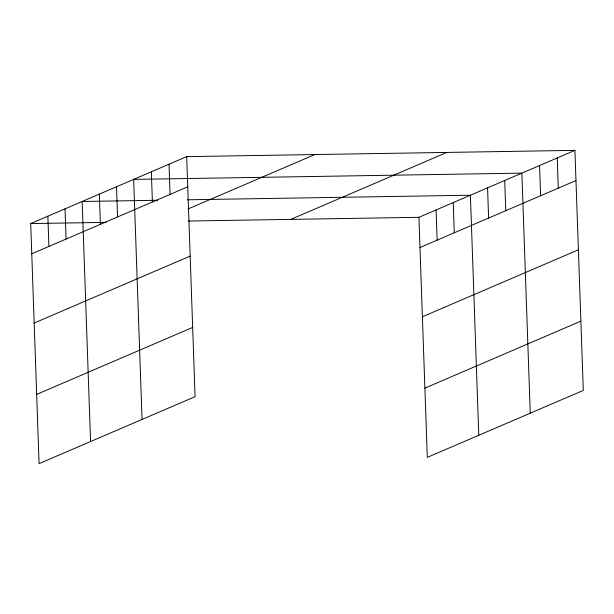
<?xml version="1.0" encoding="UTF-8"?>
<svg xmlns="http://www.w3.org/2000/svg" width="614" height="614" viewBox="0 0 614 614"><rect width="100%" height="100%" fill="white"/><g stroke="black" fill="none" stroke-linecap="round" stroke-linejoin="round"><path stroke-width="0.92" d="M186.694 156.624L195.083 396.682L39.081 463.639L30.7 223.58L186.694 156.624L574.919 150.361L583.3 390.42L427.306 457.376L418.917 217.318L574.919 150.361M31.751 253.782L187.754 186.817M187.984 208.998L314.805 154.559M34.169 323.033L190.171 256.069M290.806 219.39L446.808 152.425M36.663 394.388L192.658 327.423M419.976 247.519L575.97 180.554M422.394 316.77L578.388 249.814M424.888 388.125L580.882 321.16M157.706 200.264L82.176 201.484L90.565 441.543M187.347 199.788L470.401 195.221L478.782 435.28M30.7 223.58L106.23 222.368M188.467 221.04L418.917 217.318M557.236 157.952L558.295 188.145M539.56 165.534L540.612 195.736M530.258 413.184L521.877 173.125L133.66 179.388L142.041 419.446M504.716 180.493L505.775 210.686M487.562 187.861L488.614 218.054M453.239 202.589L454.291 232.783M436.078 209.957L437.137 240.151M169.019 164.214L170.07 194.408M151.336 171.797L152.395 201.998M116.499 186.756L117.55 216.949M99.338 194.124L100.397 224.317M65.023 208.852L66.074 239.046M47.861 216.22L48.913 246.414"/></g></svg>
